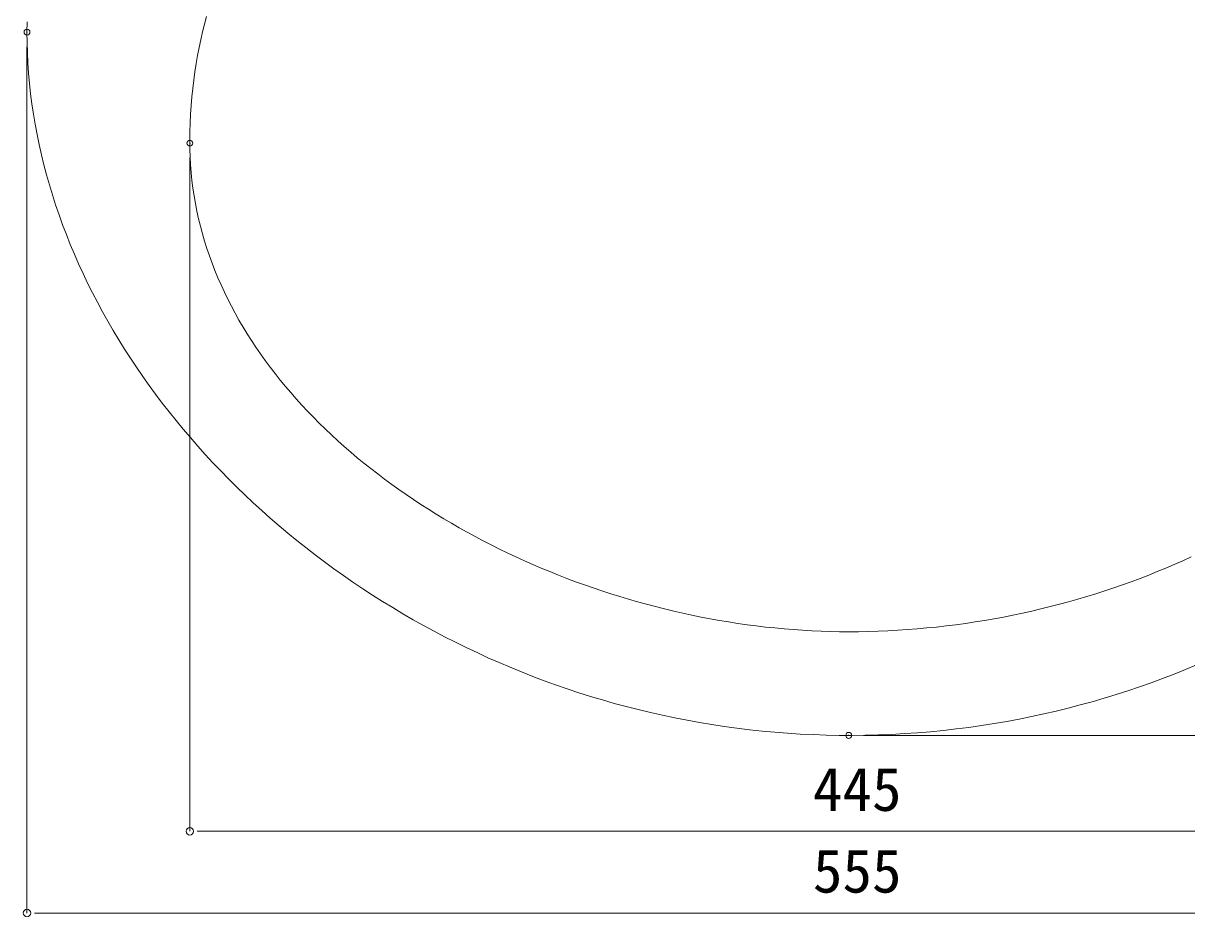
# Model space of a CAD drawing. Units: millimetres, scale not verified. Extents: x -1002 to 1010, y -687 to 676.
# Drawn here: x -813.9 to -421.1, y -25.5 to 276.3 of the extents above; entities that cross this region are included whole.
import ezdxf
from ezdxf.enums import TextEntityAlignment as Align

# ---------------------------------------------------------------- set-up
doc = ezdxf.new("R2010")
doc.units = ezdxf.units.MM
doc.header["$LTSCALE"] = 5
doc.header["$PDMODE"] = 32
doc.header["$PDSIZE"] = 2
doc.layers.add('0-0', color=7, linetype='Continuous', lineweight=15)
doc.layers.add('F-0', color=7, linetype='Continuous', lineweight=15)
doc.styles.add('ＭＳ ゴシック', font='')
doc.styles.get('ＭＳ ゴシック').set_extended_font_data('MS Gothic')

# ---------------------------------------------------------------- blocks, each defined once
blk = doc.blocks.new('_DOT')
at = {"layer": '0-0'}
blk.add_line((-0.5, 0), (-1, 0), dxfattribs=at)
blk.add_circle((0, 0), 0.25, dxfattribs=at)
blk.add_circle((0, 0), 0.25, dxfattribs=at)

msp = doc.modelspace()

# ---------------------------------------------------------------- linework, layer by layer
at = {"layer": 'F-0'}
for p, q in [((-812.684, 268.266), (-812.684, -24.229)), ((-757.684, 230.771), (-757.684, 3.367)), ((-530.184, 35.766), (-177.395, 35.766)), ((-752.684, 3.367), (-317.684, 3.367)), ((-807.684, -24.229), (-262.684, -24.229))]:
    msp.add_line(p, q, dxfattribs=at)
at = {"layer": 'F-0', "lineweight": 18}
for points in [[(-812.684, 273.267), (-812.649, 276.737)], [(-753.383, 273.357), (-752.718, 275.957), (-752.006, 278.517)], [(-792.189, 188.494), (-793.745, 191.747), (-795.243, 195.017), (-796.684, 198.297), (-798.066, 201.597), (-799.389, 204.907), (-800.653, 208.237), (-801.858, 211.577), (-803.001, 214.927), (-804.084, 218.297), (-805.106, 221.667), (-806.065, 225.057), (-806.962, 228.457), (-807.795, 231.857), (-808.565, 235.277), (-809.271, 238.697), (-809.912, 242.137), (-810.488, 245.567), (-810.999, 249.017), (-811.443, 252.467), (-811.82, 255.927), (-812.129, 259.387), (-812.371, 262.847), (-812.545, 266.317), (-812.649, 269.787), (-812.684, 273.267)], [(-738.32, 171.379), (-739.728, 173.683), (-741.088, 176.004), (-742.399, 178.344), (-743.662, 180.701), (-744.874, 183.075), (-746.037, 185.467), (-747.148, 187.875), (-748.207, 190.297), (-749.214, 192.737), (-750.168, 195.197), (-751.068, 197.667), (-751.914, 200.157), (-752.705, 202.657), (-753.441, 205.177), (-754.119, 207.707), (-754.741, 210.257), (-755.306, 212.817), (-755.812, 215.387), (-756.259, 217.977), (-756.646, 220.577), (-756.973, 223.197), (-757.239, 225.817), (-757.444, 228.457), (-757.587, 231.107), (-757.666, 233.767), (-757.682, 236.537), (-757.645, 239.577), (-757.558, 242.577), (-757.421, 245.547), (-757.235, 248.477), (-756.999, 251.377), (-756.715, 254.237), (-756.383, 257.077), (-756.002, 259.877), (-755.573, 262.637), (-755.097, 265.367), (-754.573, 268.067), (-754.001, 270.727), (-753.383, 273.357)], [(-692.592, 80.997), (-695.962, 83.131), (-699.296, 85.305), (-702.593, 87.519), (-705.853, 89.773), (-709.074, 92.064), (-712.257, 94.394), (-715.401, 96.761), (-718.505, 99.165), (-721.569, 101.604), (-724.593, 104.079), (-727.575, 106.589), (-730.516, 109.133), (-733.414, 111.711), (-736.27, 114.321), (-739.082, 116.964), (-741.85, 119.638), (-744.574, 122.344), (-747.253, 125.08), (-749.887, 127.846), (-752.475, 130.642), (-755.016, 133.466), (-757.51, 136.318), (-759.956, 139.197), (-762.354, 142.103), (-764.704, 145.036), (-767.004, 147.994), (-769.255, 150.976), (-771.455, 153.984), (-773.605, 157.015), (-775.703, 160.069), (-777.75, 163.145), (-779.744, 166.244), (-781.685, 169.364), (-783.572, 172.504), (-785.406, 175.664), (-787.185, 178.844), (-788.909, 182.043), (-790.577, 185.26), (-792.189, 188.494)], [(-653.132, 98.704), (-655.892, 100.08), (-658.63, 101.485), (-661.345, 102.919), (-664.036, 104.381), (-666.703, 105.872), (-669.345, 107.391), (-671.962, 108.937), (-674.553, 110.511), (-677.117, 112.112), (-679.653, 113.74), (-682.162, 115.395), (-684.641, 117.075), (-687.091, 118.782), (-689.511, 120.515), (-691.901, 122.273), (-694.259, 124.057), (-696.585, 125.865), (-698.878, 127.698), (-701.138, 129.555), (-703.364, 131.436), (-705.555, 133.341), (-707.711, 135.27), (-709.831, 137.222), (-711.914, 139.196), (-713.96, 141.194), (-715.968, 143.214), (-717.937, 145.255), (-719.867, 147.319), (-721.758, 149.404), (-723.607, 151.511), (-725.416, 153.638), (-727.182, 155.786), (-728.906, 157.955), (-730.587, 160.144), (-732.224, 162.352), (-733.816, 164.58), (-735.363, 166.828), (-736.865, 169.094), (-738.32, 171.379)], [(-535.184, 70.765), (-538.297, 70.786), (-541.414, 70.846), (-544.534, 70.946), (-547.656, 71.086), (-550.779, 71.265), (-553.903, 71.483), (-557.027, 71.74), (-560.15, 72.035), (-563.272, 72.368), (-566.393, 72.74), (-569.511, 73.148), (-572.626, 73.594), (-575.737, 74.077), (-578.843, 74.597), (-581.945, 75.153), (-585.04, 75.745), (-588.129, 76.374), (-591.211, 77.037), (-594.286, 77.737), (-597.352, 78.471), (-600.408, 79.24), (-603.456, 80.043), (-606.492, 80.881), (-609.518, 81.752), (-612.532, 82.658), (-615.534, 83.596), (-618.522, 84.568), (-621.497, 85.572), (-624.458, 86.609), (-627.404, 87.678), (-630.334, 88.779), (-633.247, 89.912), (-636.144, 91.076), (-639.023, 92.271), (-641.884, 93.497), (-644.726, 94.754), (-647.549, 96.041), (-650.351, 97.357), (-653.132, 98.704)], [(-419.588, 96.041), (-422.403, 94.754), (-425.241, 93.497), (-428.102, 92.271), (-430.986, 91.076), (-433.892, 89.912), (-436.818, 88.779), (-439.766, 87.678), (-442.734, 86.609), (-445.722, 85.572), (-448.728, 84.568), (-451.754, 83.596), (-454.797, 82.658)], [(-454.797, 82.658), (-457.858, 81.752), (-460.936, 80.881), (-464.031, 80.043), (-467.141, 79.24), (-470.267, 78.471), (-473.407, 77.737), (-476.562, 77.037), (-479.731, 76.374), (-482.913, 75.745), (-486.108, 75.153), (-489.314, 74.597), (-492.533, 74.077), (-495.762, 73.594), (-499.002, 73.148), (-502.252, 72.74), (-505.512, 72.368), (-508.78, 72.035), (-512.057, 71.74), (-515.342, 71.483), (-518.634, 71.265), (-521.932, 71.086), (-525.237, 70.946), (-528.548, 70.846), (-531.864, 70.786), (-535.184, 70.765)], [(-538.473, 35.784), (-542.845, 35.865), (-547.202, 36.011), (-551.543, 36.22), (-555.867, 36.492), (-560.174, 36.827), (-564.463, 37.224), (-568.734, 37.682), (-572.987, 38.2), (-577.22, 38.779), (-581.433, 39.417), (-585.626, 40.114), (-589.798, 40.869), (-593.948, 41.682), (-598.077, 42.551), (-602.183, 43.477), (-606.266, 44.458), (-610.325, 45.495), (-614.361, 46.586), (-618.371, 47.731), (-622.357, 48.93), (-626.317, 50.18), (-630.251, 51.483), (-634.158, 52.838), (-638.037, 54.243), (-641.889, 55.698), (-645.712, 57.203), (-649.507, 58.757), (-653.272, 60.359), (-657.007, 62.009), (-660.712, 63.706), (-664.385, 65.449), (-668.027, 67.239), (-671.637, 69.073), (-675.214, 70.952), (-678.758, 72.876), (-682.269, 74.842), (-685.745, 76.852), (-689.186, 78.903), (-692.592, 80.997)], [(-417.721, 59.552), (-421.513, 57.974), (-425.336, 56.444), (-429.19, 54.964), (-433.074, 53.534), (-436.987, 52.154), (-440.93, 50.825), (-444.902, 49.548), (-448.901, 48.324), (-452.929, 47.152), (-456.983, 46.034), (-461.065, 44.97), (-465.172, 43.961), (-469.305, 43.007), (-473.464, 42.109), (-477.648, 41.268), (-481.855, 40.484), (-486.087, 39.758), (-490.342, 39.091), (-494.619, 38.482), (-498.919, 37.934), (-503.241, 37.445), (-507.585, 37.018), (-511.949, 36.652), (-516.333, 36.348), (-520.738, 36.107), (-525.162, 35.93), (-529.605, 35.816), (-534.066, 35.767), (-538.473, 35.784)]]:
    msp.add_lwpolyline(points, dxfattribs=at)
at = {"layer": 'F-0'}
for p in [(-812.684, 273.266), (-757.684, 235.771), (-535.184, 35.766)]:
    msp.add_point(p, dxfattribs=at)

# ---------------------------------------------------------------- block references
at = {"layer": 'F-0', "xscale": 5, "yscale": 5, "rotation": 180}
for p in [(-757.684, 3.367), (-812.684, -24.229)]:
    msp.add_blockref('_DOT', p, dxfattribs=at)

# ---------------------------------------------------------------- texts
at = {"layer": 'F-0', "style": 'ＭＳ ゴシック'}
for s, p in [('445', (-547.271, 5.867)), ('555', (-547.271, -21.729))]:
    msp.add_text(s, height=14.66, dxfattribs=at).set_placement(p, align=Align.BOTTOM_LEFT)

doc.saveas('drawing.dxf')
